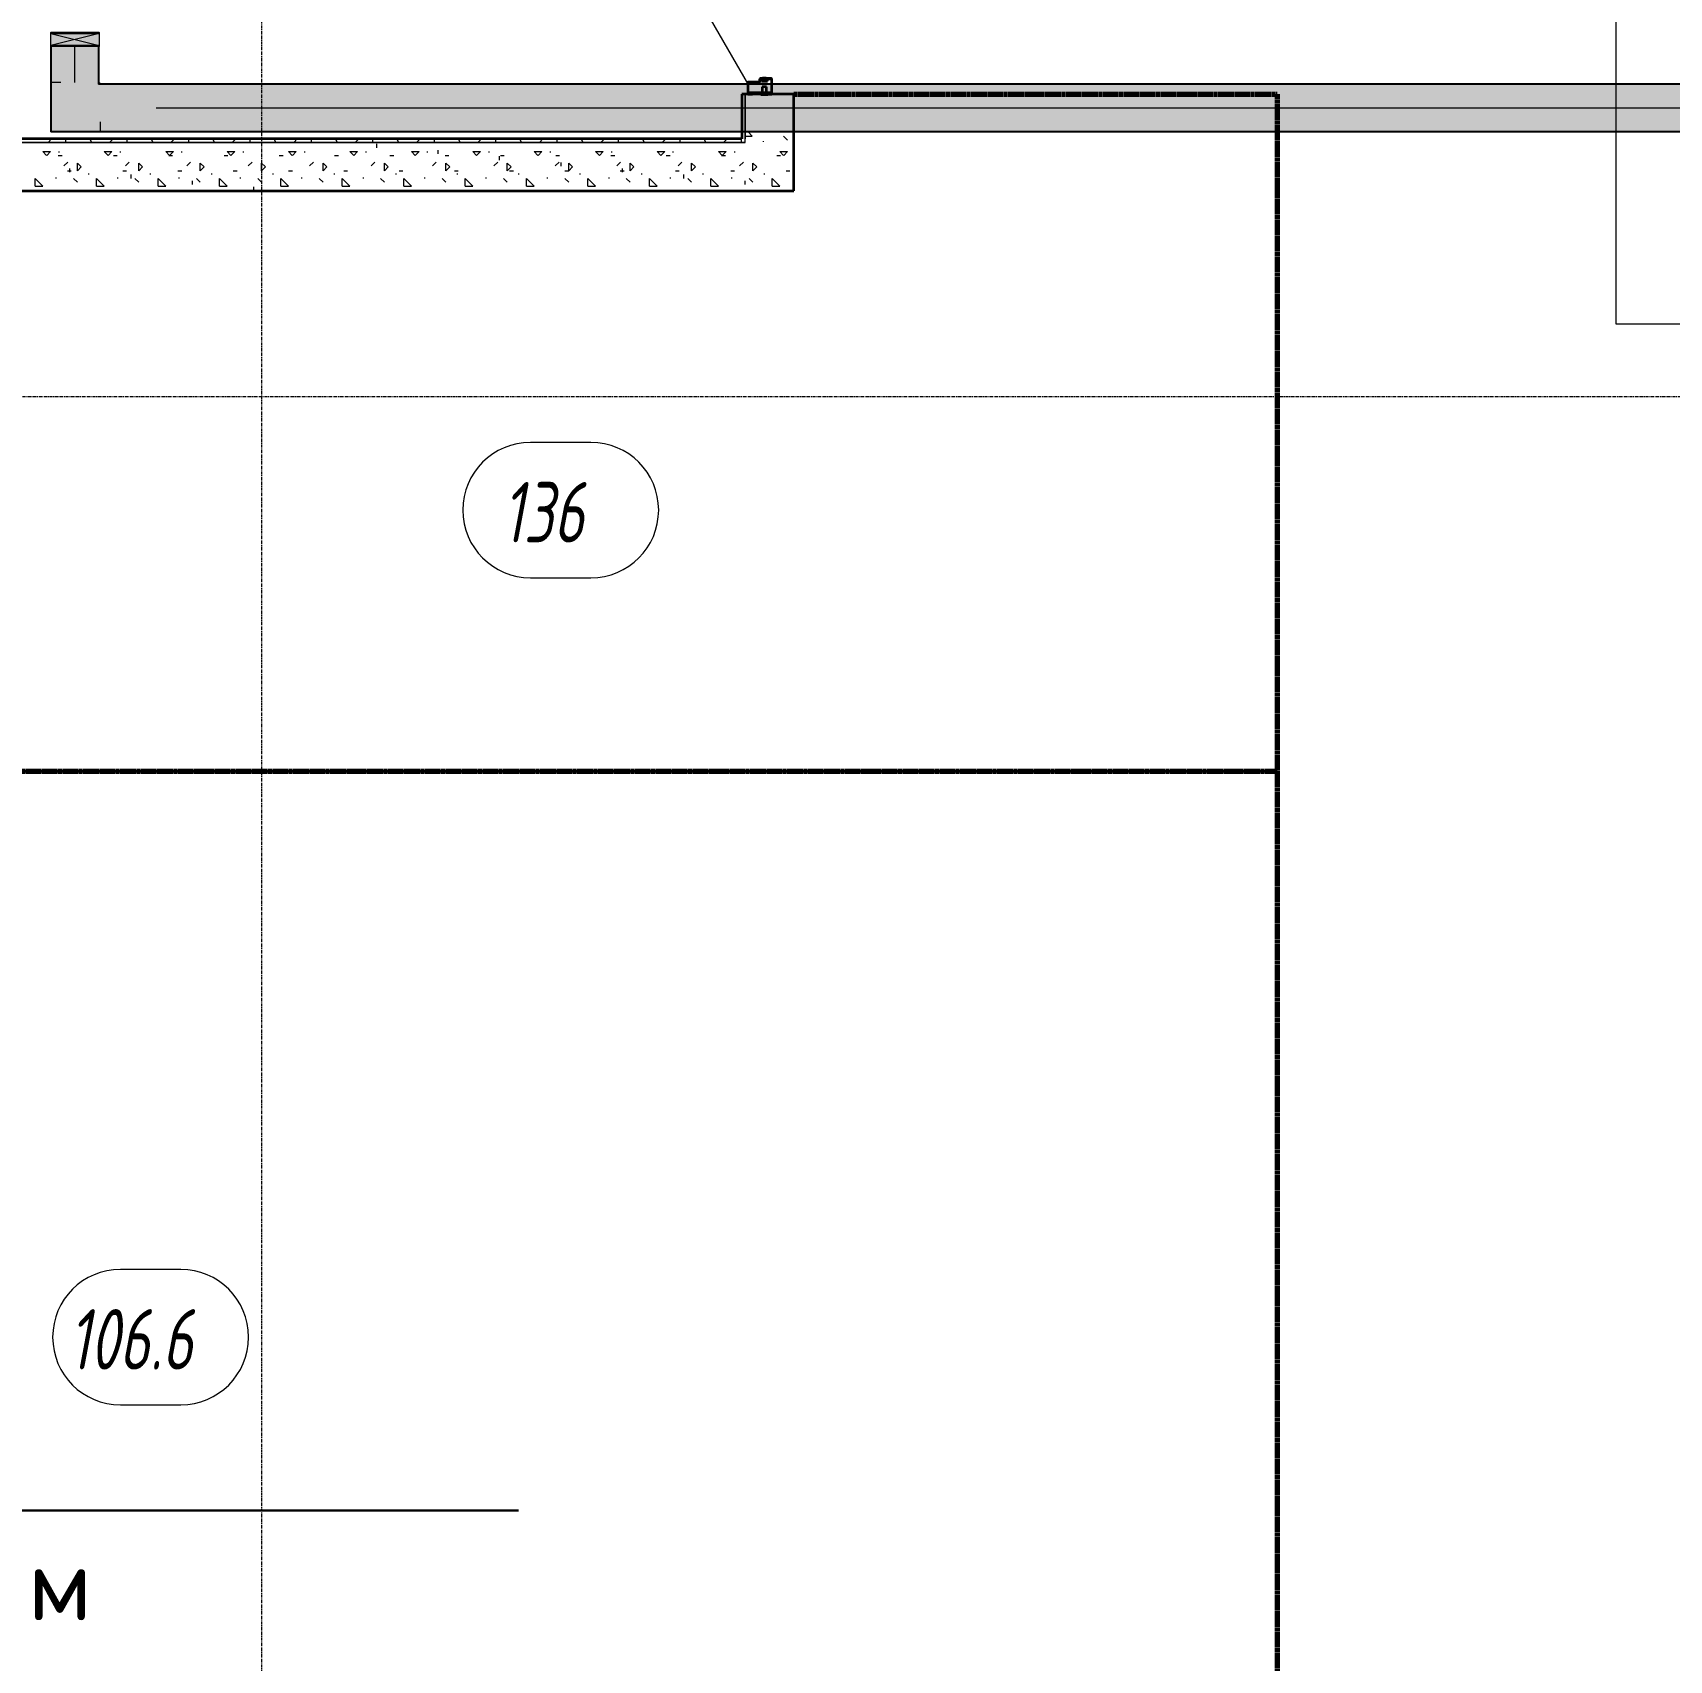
# Model space of a CAD drawing. Header units: millimetres. Extents: x -4948 to 42228, y -4856 to 69378.
# Drawn here: x 4562 to 11330, y 20065 to 26796 of the extents above; entities that cross this region are included whole.
import ezdxf

# ---------------------------------------------------------------- set-up
doc = ezdxf.new("R2010")
doc.units = ezdxf.units.MM
doc.linetypes.add('Линия сетки', pattern=[22.225, 12.7, -3.175, 3.175, -3.175])
doc.linetypes.add('Штрих 3 х 1_5 мм', pattern=[4.5, 3, -1.5])
for name, color, linetype, lineweight in [('A-AREA', 32, 'Continuous', 9), ('A-AREA-IDEN', 2, 'Continuous', 30), ('A-CLNG', 13, 'Continuous', 13), ('A-DETL', 90, 'Continuous', 9), ('A-DETL-THIN', 151, 'Continuous', 13), ('A-DOOR', 31, 'Continuous', 13), ('A-DOOR-FRAM', 31, 'Continuous', 13), ('A-WALL', 113, 'Continuous', 13), ('A-WALL-PATT', 111, 'Continuous', 13), ('E-CABL-TRAY', 211, 'Continuous', 9), ('E-CABL-TRAY-ANNO', 211, 'Continuous', 9), ('E-CABL-TRAY-CNTR', 211, 'Continuous', 9), ('E-CABL-TRAY-IDEN', 211, 'Continuous', 30), ('I-WALL', 2, 'Continuous', 13), ('S-GRID', 1, 'Continuous', 30)]:
    doc.layers.add(name, color=color, linetype=linetype, lineweight=lineweight)
doc.styles.add('ISOCPEUR', font='isocpeur.ttf', dxfattribs={"height": 3})
doc.styles.add('ISOCPEUR_B_I', font='', dxfattribs={"width": 0.7, "height": 250})
doc.styles.get('ISOCPEUR_B_I').set_extended_font_data('ISOCPEUR', italic=True, bold=True)

# ---------------------------------------------------------------- blocks, each defined once
blk = doc.blocks.new('27ELB-RD-AR-0000-BIM_rvt-1-1 этаж отм_ _0_000 лотки')
at = {"layer": 'A-AREA', "color": 252, "linetype": 'Штрих 3 х 1_5 мм', "lineweight": 70}
for p, q in [((7708.9, 26542.1), (9708.9, 26542.1)), ((9708.9, 26542.1), (9708.9, 19592.1)), ((4058.9, 23742.1), (9708.9, 23742.1)), ((4058.9, 23742.1), (9708.9, 23742.1))]:
    blk.add_line(p, q, dxfattribs=at)
at = {"layer": 'A-AREA-IDEN', "color": 252, "lineweight": 9}
for p, q in [((6870.6, 25102.3), (6620.6, 25102.3)), ((6620.6, 24542.3), (6870.6, 24542.3)), ((5174.3, 21681.8), (4924.3, 21681.8)), ((4924.3, 21121.8), (5174.3, 21121.8))]:
    blk.add_line(p, q, dxfattribs=at)
for centre, start, end in [((6620.6, 24822.3), 90, 270), ((6870.6, 24822.3), 270, 90), ((4924.3, 21401.8), 90, 270), ((5174.3, 21401.8), 270, 90)]:
    blk.add_arc(centre, 280, start, end, dxfattribs=at)
at = {"layer": 'A-CLNG', "color": 252, "lineweight": 9}
for p, q in [((11108.9, 29042.1), (11108.9, 25592.1)), ((11108.9, 25592.1), (13608.9, 25592.1))]:
    blk.add_line(p, q, dxfattribs=at)
at = {"layer": 'A-DETL', "color": 252, "lineweight": 35}
blk.add_line((4058.9, 23742.1), (9708.9, 23742.1), dxfattribs=at)
at = {"layer": 'A-DOOR', "color": 252, "lineweight": 18}
blk.add_line((7141.6, 27238.7), (7521.9, 26580.1), dxfattribs=at)
at = {"layer": 'A-DOOR-FRAM', "color": 252, "lineweight": 35}
for p, q in [((7567.9, 26604.6), (7567.9, 26593.1)), ((7567.9, 26604.6), (7567.9, 26593.1)), ((7569.4, 26593.1), (7569.4, 26604.6)), ((7616.4, 26607.1), (7570.4, 26607.1)), ((7616.4, 26607.1), (7570.4, 26607.1)), ((7570.4, 26605.6), (7616.4, 26605.6)), ((7575.4, 26605.6), (7575.4, 26596.2)), ((7600.4, 26596.2), (7600.4, 26605.6)), ((7617.4, 26604.6), (7617.4, 26544.6)), ((7618.9, 26544.6), (7618.9, 26604.6)), ((7618.9, 26544.6), (7618.9, 26604.6)), ((7518.9, 26589.6), (7518.9, 26544.6)), ((7518.9, 26589.6), (7518.9, 26544.6)), ((7520.4, 26544.6), (7520.4, 26589.6)), ((7566.9, 26592.1), (7521.4, 26592.1)), ((7566.9, 26592.1), (7521.4, 26592.1)), ((7521.4, 26590.6), (7566.9, 26590.6)), ((7538.9, 26543.6), (7521.4, 26543.6)), ((7521.4, 26542.1), (7538.9, 26542.1)), ((7522.4, 26548.6), (7522.4, 26543.6)), ((7522.4, 26548.6), (7615.4, 26548.6)), ((7598.9, 26543.6), (7538.9, 26543.6)), ((7538.9, 26543.6), (7538.9, 26542.1)), ((7573.4, 26543.6), (7573.4, 26540.6)), ((7598.9, 26542.1), (7573.4, 26542.1)), ((7573.4, 26540.6), (7602.4, 26540.6)), ((7575.4, 26596.2), (7600.4, 26596.2)), ((7579, 26572.1), (7579, 26569.6)), ((7596.9, 26572.1), (7579, 26572.1)), ((7579, 26569.6), (7579, 26548.6)), ((7596.9, 26569.6), (7596.9, 26572.1)), ((7596.9, 26548.6), (7596.9, 26569.6)), ((7598.9, 26543.6), (7598.9, 26542.1)), ((7616.4, 26543.6), (7598.9, 26543.6)), ((7598.9, 26542.1), (7616.4, 26542.1)), ((7602.4, 26540.6), (7602.4, 26542.1)), ((7615.4, 26548.6), (7615.4, 26543.6))]:
    blk.add_line(p, q, dxfattribs=at)
for centre, radius, start, end in [((7570.4, 26604.6), 2.5, 90, 180), ((7570.4, 26604.6), 2.5, 90, 180), ((7570.4, 26604.6), 1, 90, 180), ((7587.9, 26510.1), 98.3, 80.85216, 99.14784), ((7616.4, 26604.6), 2.5, 0, 90), ((7616.4, 26604.6), 2.5, 0, 90), ((7616.4, 26604.6), 1, 0, 90), ((7521.4, 26589.6), 2.5, 90, 180), ((7521.4, 26589.6), 2.5, 90, 180), ((7521.4, 26544.6), 2.5, 180, 270), ((7521.4, 26544.6), 2.5, 180, 270), ((7521.4, 26589.6), 1, 90, 180), ((7521.4, 26544.6), 1, 180, 270), ((7566.9, 26593.1), 1, 270, 0), ((7566.9, 26593.1), 2.5, 270, 0), ((7566.9, 26593.1), 1, 270, 0), ((7616.4, 26544.6), 2.5, 270, 0), ((7616.4, 26544.6), 1, 270, 0), ((7616.4, 26544.6), 2.5, 270, 0)]:
    blk.add_arc(centre, radius, start, end, dxfattribs=at)
at = {"layer": 'A-WALL', "color": 252, "lineweight": 9}
for p, q in [((7508.9, 26357.1), (7508.9, 26542.1)), ((7508.9, 26542.1), (7508.9, 26357.1)), ((4058.9, 26342.1), (7508.9, 26342.1)), ((7508.9, 26342.1), (4058.9, 26342.1)), ((7508.9, 26342.1), (7508.9, 26357.1))]:
    blk.add_line(p, q, dxfattribs=at)
at = {"layer": 'A-WALL-PATT', "color": 252, "linetype": 'Continuous', "lineweight": 9}
for p, q in [((4625.1, 26342.1), (4640.1, 26357.1)), ((4699, 26342.1), (4699, 26357.1)), ((4805.8, 26342.1), (4798.3, 26357.1)), ((4879.1, 26342.1), (4894.1, 26357.1)), ((4953, 26342.1), (4953, 26357.1)), ((5059.8, 26342.1), (5052.3, 26357.1)), ((5133.1, 26342.1), (5148.1, 26357.1)), ((5207, 26342.1), (5207, 26357.1)), ((5313.8, 26342.1), (5306.3, 26357.1)), ((5387.1, 26342.1), (5402.1, 26357.1)), ((5461, 26342.1), (5461, 26357.1)), ((5567.8, 26342.1), (5560.3, 26357.1)), ((5641.1, 26342.1), (5656.1, 26357.1)), ((5715, 26342.1), (5715, 26357.1)), ((5821.8, 26342.1), (5814.3, 26357.1)), ((5895.1, 26342.1), (5910.1, 26357.1)), ((5969, 26342.1), (5969, 26357.1)), ((5984.9, 26320.8), (5984.9, 26336.6)), ((6075.8, 26342.1), (6068.3, 26357.1)), ((6149.1, 26342.1), (6164.1, 26357.1)), ((6223, 26342.1), (6223, 26357.1)), ((6329.8, 26342.1), (6322.3, 26357.1)), ((6403.1, 26342.1), (6418.1, 26357.1)), ((6477, 26342.1), (6477, 26357.1)), ((6583.8, 26342.1), (6576.3, 26357.1)), ((6657.1, 26342.1), (6672.1, 26357.1)), ((6731, 26342.1), (6731, 26357.1)), ((6837.8, 26342.1), (6830.3, 26357.1)), ((6911.1, 26342.1), (6926.1, 26357.1)), ((6985, 26342.1), (6985, 26357.1)), ((7091.8, 26342.1), (7084.3, 26357.1)), ((7165.1, 26342.1), (7180.1, 26357.1)), ((7239, 26342.1), (7239, 26357.1)), ((7345.8, 26342.1), (7338.3, 26357.1)), ((7419.1, 26342.1), (7434.1, 26357.1)), ((7493, 26342.1), (7493, 26357.1)), ((7508.9, 26384.2), (7510.7, 26386.1)), ((7508.9, 26368.4), (7537.9, 26368.4)), ((7537.9, 26368.4), (7520.1, 26386.1)), ((7584.3, 26344.6), (7584.3, 26348.5)), ((7683.4, 26352.6), (7667.5, 26368.4)), ((4603.7, 26304.9), (4635.5, 26304.9)), ((4619.5, 26289.1), (4603.7, 26304.9)), ((4619.6, 26289), (4635.5, 26304.9)), ((4667.3, 26289), (4683.1, 26289)), ((4671.2, 26300.9), (4671.2, 26304.9)), ((4691.1, 26245.3), (4706.9, 26261.2)), ((4857.7, 26304.9), (4889.5, 26304.9)), ((4873.5, 26289.1), (4857.7, 26304.9)), ((4873.6, 26289), (4889.5, 26304.9)), ((4895.9, 26289), (4911.7, 26289)), ((4925.2, 26300.9), (4925.2, 26304.9)), ((4945.1, 26245.3), (4960.9, 26261.2)), ((5111.7, 26304.9), (5143.5, 26304.9)), ((5127.5, 26289.1), (5111.7, 26304.9)), ((5124.5, 26289), (5140.3, 26289)), ((5127.6, 26289), (5143.5, 26304.9)), ((5179.2, 26300.9), (5179.2, 26304.9)), ((5199.1, 26245.3), (5214.9, 26261.2)), ((5353.1, 26289), (5368.9, 26289)), ((5365.7, 26304.9), (5397.5, 26304.9)), ((5381.5, 26289.1), (5365.7, 26304.9)), ((5381.6, 26289), (5397.5, 26304.9)), ((5433.2, 26300.9), (5433.2, 26304.9)), ((5453.1, 26245.3), (5468.9, 26261.2)), ((5581.7, 26289), (5597.5, 26289)), ((5619.7, 26304.9), (5651.5, 26304.9)), ((5635.5, 26289.1), (5619.7, 26304.9)), ((5635.6, 26289), (5651.5, 26304.9)), ((5687.2, 26300.9), (5687.2, 26304.9)), ((5707.1, 26245.3), (5723, 26261.2)), ((5810.3, 26289), (5826.1, 26289)), ((5873.7, 26304.9), (5905.5, 26304.9)), ((5889.5, 26289.1), (5873.7, 26304.9)), ((5889.6, 26289), (5905.5, 26304.9)), ((5941.2, 26300.9), (5941.2, 26304.9)), ((5961.1, 26245.3), (5977, 26261.2)), ((6038.9, 26289), (6054.7, 26289)), ((6127.7, 26304.9), (6159.5, 26304.9)), ((6143.5, 26289.1), (6127.7, 26304.9)), ((6143.6, 26289), (6159.5, 26304.9)), ((6195.2, 26300.9), (6195.2, 26304.9)), ((6215.1, 26245.3), (6231, 26261.2)), ((6238.9, 26295.3), (6238.9, 26311.2)), ((6267.5, 26289), (6283.3, 26289)), ((6381.7, 26304.9), (6413.5, 26304.9)), ((6397.5, 26289.1), (6381.7, 26304.9)), ((6397.6, 26289), (6413.5, 26304.9)), ((6449.2, 26300.9), (6449.2, 26304.9)), ((6469.1, 26245.3), (6485, 26261.2)), ((6492.9, 26270), (6492.9, 26285.8)), ((6496.1, 26289), (6511.9, 26289)), ((6635.7, 26304.9), (6667.5, 26304.9)), ((6651.5, 26289.1), (6635.7, 26304.9)), ((6651.6, 26289), (6667.5, 26304.9)), ((6703.2, 26300.9), (6703.2, 26304.9)), ((6723.1, 26245.3), (6739, 26261.2)), ((6724.7, 26289), (6740.5, 26289)), ((6889.7, 26304.9), (6921.5, 26304.9)), ((6905.5, 26289.1), (6889.7, 26304.9)), ((6905.6, 26289), (6921.5, 26304.9)), ((6953.3, 26289), (6969.1, 26289)), ((6957.2, 26300.9), (6957.2, 26304.9)), ((6977.1, 26245.3), (6993, 26261.2)), ((7143.7, 26304.9), (7175.5, 26304.9)), ((7159.5, 26289.1), (7143.7, 26304.9)), ((7159.6, 26289), (7175.5, 26304.9)), ((7181.9, 26289), (7197.7, 26289)), ((7211.2, 26300.9), (7211.2, 26304.9)), ((7231.1, 26245.3), (7247, 26261.2)), ((7397.7, 26304.9), (7429.5, 26304.9)), ((7413.5, 26289.1), (7397.7, 26304.9)), ((7410.5, 26289), (7426.3, 26289)), ((7413.6, 26289), (7429.5, 26304.9)), ((7465.2, 26300.9), (7465.2, 26304.9)), ((7485.1, 26245.3), (7501, 26261.2)), ((7639.1, 26289), (7654.9, 26289)), ((7651.7, 26304.9), (7683.5, 26304.9)), ((7667.5, 26289.1), (7651.7, 26304.9)), ((7667.6, 26289), (7683.5, 26304.9)), ((4572, 26162), (4572, 26193.7)), ((4603.7, 26162), (4572, 26193.7)), ((4659.3, 26193.7), (4659.3, 26197.7)), ((4705.3, 26225.5), (4721.2, 26225.5)), ((4714.9, 26219.1), (4714.9, 26235)), ((4746.5, 26177.9), (4730.7, 26193.8)), ((4762.4, 26241.4), (4746.5, 26257.3)), ((4746.6, 26225.5), (4746.6, 26257.2)), ((4746.6, 26225.5), (4762.5, 26241.4)), ((4794.3, 26209.6), (4794.3, 26213.6)), ((4826, 26162), (4826, 26193.7)), ((4857.7, 26162), (4826, 26193.7)), ((4913.3, 26193.7), (4913.3, 26197.7)), ((4933.9, 26225.5), (4949.8, 26225.5)), ((4968.9, 26193.7), (4968.9, 26209.6)), ((5000.5, 26177.9), (4984.7, 26193.8)), ((5016.4, 26241.4), (5000.5, 26257.3)), ((5000.6, 26225.5), (5000.6, 26257.2)), ((5000.6, 26225.5), (5016.5, 26241.4)), ((5048.3, 26209.6), (5048.3, 26213.6)), ((5080, 26162), (5080, 26193.7)), ((5111.7, 26162), (5080, 26193.7)), ((5162.6, 26225.5), (5178.4, 26225.5)), ((5167.3, 26193.7), (5167.3, 26197.7)), ((5254.5, 26177.9), (5238.7, 26193.8)), ((5270.4, 26241.4), (5254.5, 26257.3)), ((5254.6, 26225.5), (5254.6, 26257.2)), ((5254.6, 26225.5), (5270.5, 26241.4)), ((5302.3, 26209.6), (5302.3, 26213.6)), ((5334, 26162), (5334, 26193.7)), ((5365.7, 26162), (5334, 26193.7)), ((5391.2, 26225.5), (5407, 26225.5)), ((5421.3, 26193.7), (5421.3, 26197.7)), ((5508.5, 26177.9), (5492.7, 26193.8)), ((5524.4, 26241.4), (5508.5, 26257.3)), ((5508.6, 26225.5), (5508.6, 26257.2)), ((5508.6, 26225.5), (5524.5, 26241.4)), ((5556.3, 26209.6), (5556.3, 26213.6)), ((5588, 26162), (5588, 26193.7)), ((5619.7, 26162), (5588, 26193.7)), ((5619.7, 26225.5), (5635.6, 26225.5)), ((5675.3, 26193.7), (5675.3, 26197.7)), ((5762.5, 26177.9), (5746.7, 26193.8)), ((5778.4, 26241.4), (5762.5, 26257.3)), ((5762.6, 26225.5), (5762.6, 26257.2)), ((5762.6, 26225.5), (5778.5, 26241.4)), ((5810.3, 26209.6), (5810.3, 26213.6)), ((5842, 26162), (5842, 26193.7)), ((5873.7, 26162), (5842, 26193.7)), ((5848.4, 26225.5), (5864.2, 26225.5)), ((5929.3, 26193.7), (5929.3, 26197.7)), ((6016.5, 26177.9), (6000.7, 26193.8)), ((6032.4, 26241.4), (6016.5, 26257.3)), ((6016.6, 26225.5), (6016.6, 26257.2)), ((6016.6, 26225.5), (6032.5, 26241.4)), ((6064.3, 26209.6), (6064.3, 26213.6)), ((6077, 26225.5), (6092.8, 26225.5)), ((6096, 26162), (6096, 26193.7)), ((6127.7, 26162), (6096, 26193.7)), ((6183.3, 26193.7), (6183.3, 26197.7)), ((6270.5, 26177.9), (6254.7, 26193.8)), ((6286.4, 26241.4), (6270.5, 26257.3)), ((6270.6, 26225.5), (6270.6, 26257.2)), ((6270.6, 26225.5), (6286.5, 26241.4)), ((6305.6, 26225.5), (6321.4, 26225.5)), ((6318.3, 26209.6), (6318.3, 26213.6)), ((6350, 26162), (6350, 26193.7)), ((6381.7, 26162), (6350, 26193.7)), ((6437.3, 26193.7), (6437.3, 26197.7)), ((6524.5, 26177.9), (6508.7, 26193.8)), ((6540.4, 26241.4), (6524.5, 26257.3)), ((6524.6, 26225.5), (6524.6, 26257.2)), ((6524.6, 26225.5), (6540.5, 26241.4)), ((6534.2, 26225.5), (6550, 26225.5)), ((6572.3, 26209.6), (6572.3, 26213.6)), ((6604, 26162), (6604, 26193.7)), ((6635.7, 26162), (6604, 26193.7)), ((6691.3, 26193.7), (6691.3, 26197.7)), ((6746.9, 26244.5), (6746.9, 26260.4)), ((6778.5, 26177.9), (6762.7, 26193.8)), ((6762.8, 26225.5), (6778.6, 26225.5)), ((6794.4, 26241.4), (6778.5, 26257.3)), ((6778.6, 26225.5), (6778.6, 26257.2)), ((6778.6, 26225.5), (6794.5, 26241.4)), ((6826.3, 26209.6), (6826.3, 26213.6)), ((6858, 26162), (6858, 26193.7)), ((6889.7, 26162), (6858, 26193.7)), ((6945.3, 26193.7), (6945.3, 26197.7)), ((6991.4, 26225.5), (7007.2, 26225.5)), ((7000.9, 26219.1), (7000.9, 26235)), ((7032.5, 26177.9), (7016.7, 26193.8)), ((7048.4, 26241.4), (7032.5, 26257.3)), ((7032.6, 26225.5), (7032.6, 26257.2)), ((7032.6, 26225.5), (7048.5, 26241.4)), ((7080.3, 26209.6), (7080.3, 26213.6)), ((7112, 26162), (7112, 26193.7)), ((7143.7, 26162), (7112, 26193.7)), ((7199.3, 26193.7), (7199.3, 26197.7)), ((7220, 26225.5), (7235.8, 26225.5)), ((7254.9, 26193.7), (7254.9, 26209.6)), ((7286.5, 26177.9), (7270.7, 26193.8)), ((7302.4, 26241.4), (7286.5, 26257.3)), ((7286.6, 26225.5), (7286.6, 26257.2)), ((7286.6, 26225.5), (7302.5, 26241.4)), ((7334.3, 26209.6), (7334.3, 26213.6)), ((7366, 26162), (7366, 26193.7)), ((7397.7, 26162), (7366, 26193.7)), ((7448.6, 26225.5), (7464.4, 26225.5)), ((7453.3, 26193.7), (7453.3, 26197.7)), ((7540.5, 26177.9), (7524.7, 26193.8)), ((7556.4, 26241.4), (7540.5, 26257.3)), ((7540.6, 26225.5), (7540.6, 26257.2)), ((7540.6, 26225.5), (7556.5, 26241.4)), ((7588.3, 26209.6), (7588.3, 26213.6)), ((7620, 26162), (7620, 26193.7)), ((7651.7, 26162), (7620, 26193.7)), ((7677.2, 26225.5), (7693, 26225.5)), ((7707.3, 26193.7), (7707.3, 26197.7)), ((4572, 26162), (4603.7, 26162)), ((4826, 26162), (4857.7, 26162)), ((5080, 26162), (5111.7, 26162)), ((5222.9, 26168.3), (5222.9, 26184.2)), ((5334, 26162), (5365.7, 26162)), ((5476.9, 26143), (5476.9, 26158.8)), ((5588, 26162), (5619.7, 26162)), ((5842, 26162), (5873.7, 26162)), ((6096, 26162), (6127.7, 26162)), ((6350, 26162), (6381.7, 26162)), ((6604, 26162), (6635.7, 26162)), ((6858, 26162), (6889.7, 26162)), ((7112, 26162), (7143.7, 26162)), ((7366, 26162), (7397.7, 26162)), ((7508.9, 26168.3), (7508.9, 26184.2)), ((7620, 26162), (7651.7, 26162))]:
    blk.add_line(p, q, dxfattribs=at)
at = {"layer": 'I-WALL', "color": 252, "lineweight": 35}
for p, q in [((7493.9, 26542.1), (7493.9, 26357.1)), ((7508.9, 26542.1), (7493.9, 26542.1)), ((7708.9, 26542.1), (7508.9, 26542.1)), ((7708.9, 26342.1), (7708.9, 26542.1)), ((7493.9, 26357.1), (3483.9, 26357.1)), ((7708.9, 26142.1), (7708.9, 26342.1)), ((4058.9, 26142.1), (7708.9, 26142.1))]:
    blk.add_line(p, q, dxfattribs=at)
at = {"layer": 'A-AREA-IDEN', "color": 252, "style": 'ISOCPEUR_B_I', "width": 0.7}
for s, p in [('136', (6504.4, 24688.4)), ('106.6', (4710.9, 21267.9))]:
    blk.add_text(s, height=250, dxfattribs=at).set_placement(p)
blk = doc.blocks.new('27ELB-RD-KR2-0000-BIM_rvt-1-1 этаж отм_ _0_000 лотки')
at = {"layer": 'S-GRID', "color": 252, "linetype": 'Линия сетки', "lineweight": 9}
for p, q in [((5508.9, -4856.4), (5508.9, 68377.9)), ((-4948, 25292.1), (41228.1, 25292.1))]:
    blk.add_line(p, q, dxfattribs=at)
blk = doc.blocks.new('СКС-Угол горизонтальный CPO 45-S5-Combitech-DKC - СКС-Угол горизонтальный CPO 45-S5-Combitech-DKC-V189-1 этаж отм_ _0_000 лотки')
at = {"layer": 'E-CABL-TRAY', "lineweight": 13}
for points in [[(-105, -100), (100, -100), (100, 105), (97.5, 105), (97.5, -97.5), (-105, -97.5)], [(-100, -97.5), (97.5, -97.5), (97.5, 105), (-97.5, 105), (-97.5, 97.5), (-105, 97.5), (-105, -97.5)], [(-105, 97.5), (-97.5, 97.5), (-97.5, 105), (-100, 105), (-100, 100), (-105, 100)]]:
    blk.add_hatch(color=20, dxfattribs=at).paths.add_polyline_path(points, flags=0)
at = {"layer": 'E-CABL-TRAY', "color": 10}
for p, q in [((-105, 97.5), (-105, 100)), ((-105, 100), (-100, 100)), ((-97.5, 97.5), (-105, 97.5)), ((-97.5, 105), (-100, 105)), ((-100, 105), (-100, 100)), ((-97.5, 97.5), (-97.5, 105)), ((97.5, 105), (58, 105)), ((100, 105), (97.5, 105)), ((97.5, 105), (97.5, -97.5)), ((100, -100), (100, 105)), ((-105, -100), (-105, -97.5)), ((97.5, -97.5), (-105, -97.5)), ((100, -100), (-105, -100))]:
    blk.add_line(p, q, dxfattribs=at)
blk = doc.blocks.new('СКС-Соединитель 1-S5-Combitech-DKC-не для заказа - СКС-Соединитель 1-S5-Combitech-DKC-не для заказа-V187-1 этаж отм_ _0_000 лотки')
at = {"layer": 'E-CABL-TRAY', "lineweight": 13}
for points in [[(-1.2, 115), (-1.2, 0), (0, 0), (0, 115)], [(-115, 1.2), (-115, 0), (0, 0), (0, 1.2), (-5, 1.2)]]:
    blk.add_hatch(color=20, dxfattribs=at).paths.add_polyline_path(points, flags=0)
blk = doc.blocks.new('СКС-Соединитель 1-S5-Combitech-DKC-не для заказа - СКС-Соединитель 1-S5-Combitech-DKC-не для заказа-V188-1 этаж отм_ _0_000 лотки')
at = {"layer": 'E-CABL-TRAY', "lineweight": 13}
for points in [[(0, 0), (1.2, 0), (1.2, 115), (0, 115), (0, 2.5)], [(-115, -1.2), (0, -1.2), (0, 0), (-115, 0)]]:
    blk.add_hatch(color=20, dxfattribs=at).paths.add_polyline_path(points, flags=0)
blk = doc.blocks.new('СКС-Угол вертикальный внутренний CS 45-S5-Combitech-DKC - СКС-Угол вертикальный внутренний CS 45-S5-Combitech-DKC-836685-1 этаж отм_ _0_000 лотки')
at = {"layer": 'E-CABL-TRAY', "lineweight": 13}
blk.add_hatch(color=20, dxfattribs=at).paths.add_polyline_path([(4701.9, 26793.9), (4836.7, 26793.9), (4836.7, 26797.9), (4636.7, 26797.9), (4636.7, 26793.9)], flags=0)
at = {"layer": 'A-DETL-THIN', "color": 20}
for p, q in [((4636.7, 26743.9), (4636.7, 26793.9)), ((4836.7, 26793.9), (4636.7, 26793.9)), ((4636.7, 26743.9), (4836.7, 26743.9)), ((4836.7, 26793.9), (4836.7, 26743.9))]:
    blk.add_line(p, q, dxfattribs=at)
at = {"layer": 'E-CABL-TRAY', "color": 10}
for p, q in [((4636.7, 26798.9), (4836.7, 26798.9)), ((4636.7, 26798.9), (4636.7, 26797.9)), ((4636.7, 26793.9), (4636.7, 26797.9)), ((4836.7, 26797.9), (4836.7, 26798.9)), ((4836.7, 26797.9), (4836.7, 26793.9))]:
    blk.add_line(p, q, dxfattribs=at)
blk = doc.blocks.new('СКС-Угол вертикальный внешний CD 45-S5-Combitech-DKC - СКС-Угол вертикальный внешний CD 45-S5-Combitech-DKC-836686-1 этаж отм_ _0_000 лотки')
at = {"layer": 'E-CABL-TRAY', "lineweight": 13}
for points in [[(4701.9, 26739.9), (4836.7, 26739.9), (4836.7, 26743.9), (4636.7, 26743.9), (4636.7, 26739.9)], [(4836.7, 26738.9), (4836.7, 26739.9), (4701.9, 26738.9)]]:
    blk.add_hatch(color=20, dxfattribs=at).paths.add_polyline_path(points, flags=0)
at = {"layer": 'A-DETL-THIN', "color": 20}
for p, q in [((4836.7, 26793.9), (4636.7, 26793.9)), ((4636.7, 26744.1), (4636.7, 26793.9)), ((4836.7, 26793.9), (4836.7, 26744.1))]:
    blk.add_line(p, q, dxfattribs=at)
at = {"layer": 'E-CABL-TRAY', "color": 10}
for p, q in [((4636.7, 26739.9), (4636.7, 26744)), ((4636.7, 26738.9), (4636.7, 26739.9)), ((4836.7, 26738.9), (4636.7, 26738.9)), ((4836.7, 26744), (4836.7, 26739.9)), ((4836.7, 26739.9), (4836.7, 26738.9))]:
    blk.add_line(p, q, dxfattribs=at)
blk = doc.blocks.new('СС-Марка-Кабельный лоток-система-размер - СС-Марка-Кабельный лоток-система-размер-L_40-738361--1 этаж отм_ -4_500 лотки')
at = {"layer": 'E-CABL-TRAY-IDEN'}
blk.add_line((0, 0), (40, 0), dxfattribs=at)

msp = doc.modelspace()

# ---------------------------------------------------------------- hatches: boundary and pattern name
at = {"layer": 'E-CABL-TRAY', "lineweight": 5}
for points in [[(4639.2, 26591.1), (4639.2, 26738.9), (4636.7, 26738.9), (4636.7, 26591.1)], [(4639.2, 26591.1), (4834.1, 26591.1), (4834.1, 26738.9), (4639.2, 26738.9)], [(4836.7, 26591.1), (4836.7, 26738.9), (4834.1, 26738.9), (4834.1, 26591.1)], [(7765.3, 26583.6), (11734.3, 26583.6), (11734.3, 26586.1), (4841.7, 26586.1), (4841.7, 26583.6), (5042.3, 26583.6)], [(10488.3, 26388.7), (11734.3, 26388.7), (11734.3, 26583.6), (4841.7, 26583.6), (4841.7, 26388.7), (7765.3, 26388.7)], [(7765.3, 26386.1), (11734.3, 26386.1), (11734.3, 26388.7), (4841.7, 26388.7), (4841.7, 26386.1), (5042.3, 26386.1)]]:
    msp.add_hatch(color=1, dxfattribs=at).paths.add_polyline_path(points, flags=0)
at = {"layer": 'E-CABL-TRAY-ANNO'}
msp.add_hatch(color=10, dxfattribs=at).paths.add_polyline_path([(4701.9, 26743.9), (4836.7, 26743.9), (4836.7, 26793.9), (4636.7, 26793.9), (4636.7, 26743.9)], flags=0)

# ---------------------------------------------------------------- linework, layer by layer
at = {"layer": 'E-CABL-TRAY', "color": 10}
for p, q in [((4636.7, 26738.9), (4639.2, 26738.9)), ((4636.7, 26591.1), (4636.7, 26738.9)), ((4639.2, 26591.1), (4639.2, 26738.9)), ((4834.1, 26738.9), (4836.7, 26738.9)), ((4834.1, 26591.1), (4834.1, 26738.9)), ((4836.7, 26591.1), (4836.7, 26738.9)), ((4678.7, 26591.1), (4636.7, 26591.1)), ((4836.7, 26591.1), (4834.1, 26591.1)), ((4841.7, 26583.6), (4841.7, 26586.1)), ((4841.7, 26586.1), (11734.3, 26586.1)), ((4841.7, 26583.6), (11734.3, 26583.6)), ((4841.7, 26386.1), (4841.7, 26428.1)), ((4841.7, 26388.7), (11734.3, 26388.7)), ((4841.7, 26386.1), (11734.3, 26386.1))]:
    msp.add_line(p, q, dxfattribs=at)
at = {"layer": 'E-CABL-TRAY-ANNO', "color": 10}
for p, q in [((4836.7, 26793.9), (4636.7, 26743.9)), ((4636.7, 26793.9), (4836.7, 26743.9)), ((4636.7, 26793.9), (4836.7, 26793.9)), ((4636.7, 26743.9), (4636.7, 26793.9)), ((4836.7, 26743.9), (4636.7, 26743.9)), ((4836.7, 26793.9), (4836.7, 26743.9))]:
    msp.add_line(p, q, dxfattribs=at)
at = {"layer": 'E-CABL-TRAY-CNTR', "color": 10}
for p, q in [((4736.7, 26591.1), (4736.7, 26738.9)), ((5072.1, 26486.1), (11503.8, 26486.1))]:
    msp.add_line(p, q, dxfattribs=at)

# ---------------------------------------------------------------- block references
at = {"lineweight": 5}
for name in ['27ELB-RD-KR2-0000-BIM_rvt-1-1 этаж отм_ _0_000 лотки', '27ELB-RD-AR-0000-BIM_rvt-1-1 этаж отм_ _0_000 лотки']:
    msp.add_blockref(name, (0, 0), dxfattribs=at)
at = {"layer": 'E-CABL-TRAY', "color": 20, "lineweight": 13}
for name in ['СКС-Угол вертикальный внутренний CS 45-S5-Combitech-DKC - СКС-Угол вертикальный внутренний CS 45-S5-Combitech-DKC-836685-1 этаж отм_ _0_000 лотки', 'СКС-Угол вертикальный внешний CD 45-S5-Combitech-DKC - СКС-Угол вертикальный внешний CD 45-S5-Combitech-DKC-836686-1 этаж отм_ _0_000 лотки']:
    msp.add_blockref(name, (0, 0), dxfattribs=at)
at = {"layer": 'E-CABL-TRAY', "color": 10}
for name, p, rotation in [('СКС-Соединитель 1-S5-Combitech-DKC-не для заказа - СКС-Соединитель 1-S5-Combitech-DKC-не для заказа-V187-1 этаж отм_ _0_000 лотки', (4836.7, 26586.1), 269.9999999999993), ('СКС-Угол горизонтальный CPO 45-S5-Combitech-DKC - СКС-Угол горизонтальный CPO 45-S5-Combitech-DKC-V189-1 этаж отм_ _0_000 лотки', (4736.7, 26486.1), 270), ('СКС-Соединитель 1-S5-Combitech-DKC-не для заказа - СКС-Соединитель 1-S5-Combitech-DKC-не для заказа-V188-1 этаж отм_ _0_000 лотки', (4636.7, 26386.1), 270.0000000000003)]:
    msp.add_blockref(name, p, dxfattribs=dict(at, rotation=rotation))
at = {"layer": 'E-CABL-TRAY-IDEN', "xscale": 99.99999999999993, "yscale": 99.99999999999993, "zscale": 99.99999999999993}
msp.add_blockref('СС-Марка-Кабельный лоток-система-размер - СС-Марка-Кабельный лоток-система-размер-L_40-738361--1 этаж отм_ -4_500 лотки', (2570.4, 20685.2), dxfattribs=at)

# ---------------------------------------------------------------- texts
at = {"layer": 'E-CABL-TRAY-IDEN', "insert": (4277.4, 20531.2), "char_height": 300, "width": 577.215, "attachment_point": 1, "style": 'ISOCPEUR'}
msp.add_mtext('мм', dxfattribs=at)

doc.saveas('drawing.dxf')
